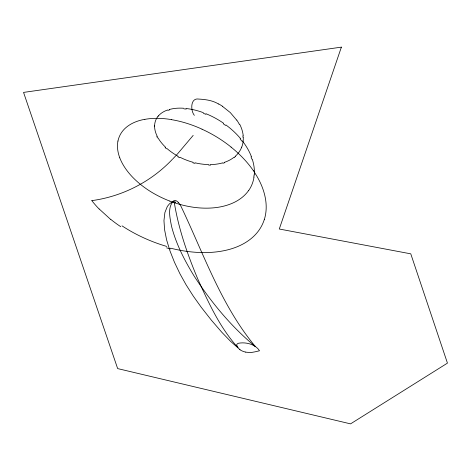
<?xml version="1.0" encoding="UTF-8"?>
<svg xmlns="http://www.w3.org/2000/svg" width="471" height="471" viewBox="0 0 471 471"><rect width="100%" height="100%" fill="white"/><g stroke="black" fill="none" stroke-linecap="round" stroke-linejoin="round"><path stroke-width="0.71" d="M154.335 126.652L154.394 125.304M253.863 177.061L254.081 174.912M241.688 147.129L241.17 148.424A39.788 30.103 23.6 0 1 235.235 156.325M193.181 135.389L177.373 154.082M157.797 116.808L158.715 115.778M176.949 154.541L176.095 155.448M175.671 155.901L172.91 158.774M172.48 159.204C151.291 181.676 122.478 196.454 91.874 200.622M234.287 157.432L235.406 156.46M223.036 163.231L224.638 162.713M168.017 110.32L169.731 109.837M208.694 165.109L210.602 165.103M183.943 108.842L186.239 109.066M245.762 352.149L250.625 352.602L255.058 351.831A7.666 3.803 20 0 1 255.459 351.731L259.356 350.813A1.219 0.606 20.1 0 0 259.427 350.648C255.359 344.236 245.827 341.869 238.55 343.241A8.237 4.104 20.5 0 0 236.754 344.566L236.772 344.601A3.856 1.925 20.9 0 1 236.66 344.79L237.054 345.92A32.158 16.191 19.8 0 0 237.725 346.997L238.073 347.557L237.784 347.333A22.243 11.192 20.2 0 1 236.825 346.379C219.533 326.768 208.441 302.606 197.773 278.979C187.588 254.758 178.809 229.601 174.476 203.637A3.156 1.843 24.7 0 1 174.611 203.248L174.988 202.748A2.114 1.23 24.7 0 1 175.183 202.612L175.624 202.112L174.476 201.612L171.715 202.265L169.395 203.902L167.335 206.463L164.897 212.539L163.961 220.575L164.573 229.665L166.599 239.851L169.937 250.808L174.453 262.235L179.993 273.857L186.104 284.837L193.287 296.106L201.247 307.275L211.497 320.321L221.759 332.202L230.437 341.198L239.998 349.694L239.433 349.205M192.957 162.842L194.935 163.349M166.563 247.852L170.608 248.929M203.384 113.323L205.909 114.318M218.585 104.044C212.633 100.382 205.656 99.481 198.827 99.075C190.231 97.497 190.461 110.744 194.346 115.336M177.767 156.725L179.563 157.679M222.648 106.487L230.301 112.587L236.689 120.129M223.23 123.738L225.574 125.41M110.779 219.545L99.181 208.983M165.097 147.535L166.475 148.812M178.138 202.259L178.809 203.03A29.932 17.186 25.4 0 1 181.035 206.416C203.643 253.787 221.105 305.255 255.076 346.197A3.974 1.99 20.3 0 1 255.235 346.385C231.255 326.774 211.279 302.311 194.358 276.436C184.709 260.699 176.036 244.049 171.485 226.062C170.019 218.044 167.187 207.264 173.728 200.776A3.691 2.155 24.7 0 1 174.859 200.493L175.236 200.499A1.719 1.007 24.8 0 1 175.948 200.67L176.796 201.129A5.805 3.385 24.8 0 1 178.126 202.259M240.104 138.927L241.847 141.07M156.808 136.519L157.544 137.944M251.025 156.831L251.861 159.133M242.889 135.913L243.018 137.367M99.104 209A109.178 62.278 20.3 0 1 91.804 200.634M120.776 226.728A96.178 53.747 21 0 1 110.903 219.492M166.758 246.439A98.233 56.061 20.7 0 1 122.036 225.862M170.661 248.193A95.584 58.104 20.3 0 0 202.136 252.58A94 59.063 21.1 0 0 230.407 249.118A92.234 59.334 22.5 0 0 252.12 237.761A90.55 59.04 24.3 0 0 264.331 219.415M264.355 219.427A88.919 58.051 26.3 0 0 264.92 196.03A87.329 56.402 28.2 0 0 253.316 170.661M231.084 147.135A85.787 54.2 29.6 0 1 253.369 170.667M202.041 129.225A84.274 51.639 30.3 0 1 231.131 147.111M171.509 119.663A82.772 48.955 30.3 0 1 202.047 129.178M144.915 119.346A81.271 46.405 29.5 0 1 171.473 119.605M144.856 119.304A79.758 44.245 28.1 0 0 126.375 127.252A78.215 42.649 26.3 0 0 117.968 141.041M119.769 157.838A76.638 41.736 24.2 0 1 117.95 141.035M119.769 157.82A75.03 41.513 22.1 0 0 130.479 174.888A73.394 41.872 20.3 0 0 147.982 189.901A71.739 42.649 19 0 0 169.825 201.105M169.825 201.093A70.085 43.597 18.5 0 0 193.393 207.252A68.436 44.457 18.9 0 0 216.048 207.576A66.805 44.986 20.4 0 0 235.206 201.888A65.204 44.998 22.6 0 0 248.547 190.625M253.993 177.096A63.726 44.415 25.5 0 1 248.594 190.643M252.256 159.145A62.196 43.108 28.4 0 1 254.275 174.971M242.347 140.894A60.7 41.189 30.9 0 1 251.485 156.837M225.945 124.986A59.228 38.805 32.6 0 1 240.646 138.721M205.974 113.723A57.774 36.173 33.1 0 1 223.595 123.255M186.01 108.501A56.326 33.529 32.6 0 1 203.39 112.681M169.413 109.484A54.872 31.139 31 0 1 183.643 108.248M158.592 115.695A53.4 29.214 28.6 0 1 167.658 109.979M154.623 125.38A51.916 27.907 25.6 0 1 157.685 116.743M157.338 136.555A50.409 27.283 22.5 0 1 154.594 126.723M165.704 147.37A48.89 27.306 19.4 0 1 158.079 137.938M178.209 156.325A47.353 27.842 16.9 0 1 167.052 148.601M193.11 162.307A45.817 28.672 15.3 0 1 179.963 157.249M208.565 164.585A44.28 29.549 14.9 0 1 195.047 162.807M222.765 162.854A42.761 30.221 16.1 0 1 210.46 164.603M234.063 157.255A41.26 30.456 19.1 0 1 224.396 162.365M243.266 137.408A38.339 29.078 28.9 0 1 241.735 147.152M239.668 124.191A36.868 27.365 34 0 1 243.248 135.972M236.801 120.087A35.802 25.463 37.4 0 1 239.297 124.262M218.621 103.926A37.768 24.304 39.3 0 1 222.701 106.375M245.75 352.108A8.225 4.098 20.5 0 1 240.092 349.835M341.387 47.129L279.285 229.018L410.771 253.84L447.45 363.123L350.542 423.871L117.656 368.593L23.55 92.41L341.387 47.129"/></g></svg>
